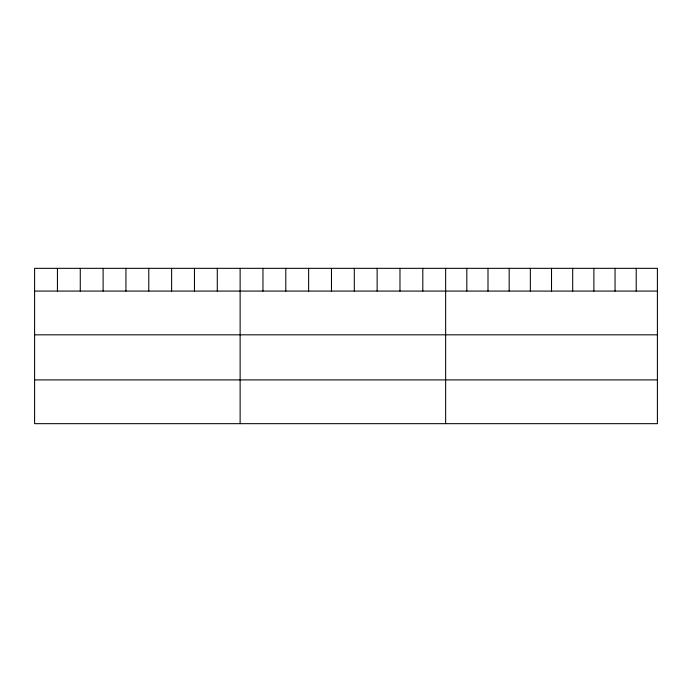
<?xml version="1.0" encoding="UTF-8"?>
<svg xmlns="http://www.w3.org/2000/svg" width="692" height="692" viewBox="0 0 692 692"><rect width="100%" height="100%" fill="white"/><g stroke="black" fill="none" stroke-linecap="round" stroke-linejoin="round"><path stroke-width="1.04" d="M657.4 291.072L657.4 423.668L34.6 423.668L34.6 268.332L657.4 268.332L657.4 291.072L34.6 291.072M34.6 334.824L657.4 334.824M34.6 379.908L657.4 379.908M636.225 268.332L636.225 291.072M615.05 268.332L615.05 291.072M593.874 268.332L593.874 291.072M572.699 268.332L572.699 291.072M551.524 268.332L551.524 291.072M530.349 268.332L530.349 291.072M509.174 268.332L509.174 291.072M487.998 268.332L487.998 291.072M466.823 268.332L466.823 291.072M445.648 268.332L445.648 423.668M422.812 268.332L422.812 291.072M399.976 268.332L399.976 291.072M377.14 268.332L377.14 291.072M354.304 268.332L354.304 291.072M331.468 268.332L331.468 291.072M308.632 268.332L308.632 291.072M285.796 268.332L285.796 291.072M262.96 268.332L262.96 291.072M240.124 268.332L240.124 423.668M217.288 268.332L217.288 291.072M194.452 268.332L194.452 291.072M171.616 268.332L171.616 291.072M148.78 268.332L148.78 291.072M125.944 268.332L125.944 291.072M103.108 268.332L103.108 291.072M80.272 268.332L80.272 291.072M57.436 268.332L57.436 291.072"/></g></svg>
